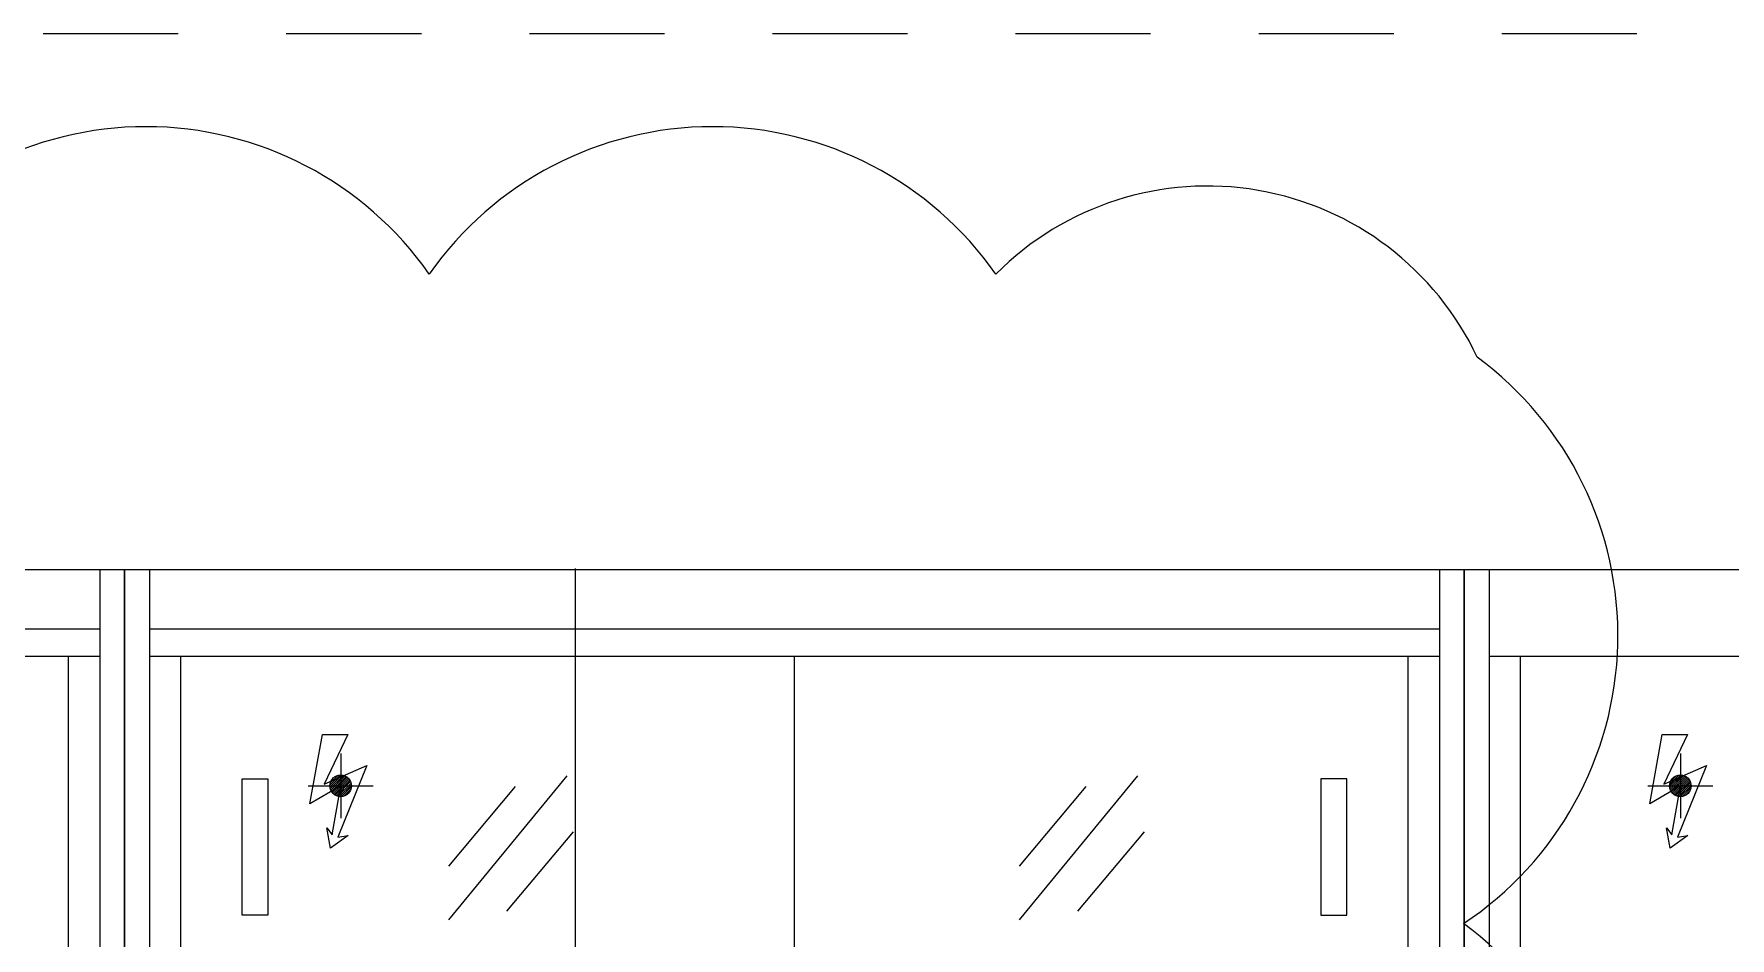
# Model space of a CAD drawing. Header units: metres. Extents: x 95 to 486, y 2972 to 3465.
# Drawn here: x 227.53 to 229.1, y 3398.017 to 3398.854 of the extents above; entities that cross this region are included whole.
import ezdxf

# ---------------------------------------------------------------- set-up
doc = ezdxf.new("R2010")
doc.units = ezdxf.units.M
doc.linetypes.add('HIDDEN2', pattern=[0.1875, 0.125, -0.0625])
for name, color, linetype in [('0_MUROS', 7, 'Continuous'), ('E_GONDOLAS', 1, 'Continuous'), ('IMS - ELECTRICITY', 10, 'Continuous'), ('IMS - EQUIPOS', 123, 'Continuous')]:
    doc.layers.add(name, color=color, linetype=linetype)

# ---------------------------------------------------------------- blocks, each defined once
blk = doc.blocks.new('IMS POWER')
at = {"layer": 'IMS - ELECTRICITY'}
h = blk.add_hatch(dxfattribs=at)
h.set_pattern_fill('ANSI31', color=256, scale=10, style=0)
h.set_pattern_definition([(45, (-147, 220), (-0.8838835, 0.8838835), [])])
edge = h.paths.add_edge_path()
edge.add_arc((0, 0), 10, 0, 360)
for p, q in [((0, 30), (0, -30)), ((-30, 0), (30, 0))]:
    blk.add_line(p, q, dxfattribs=at)
blk.add_lwpolyline([(-16.7, 47.6), (6.5, 47.6), (-15.3, 1.6), (24.2, 18.8), (-2.5, -47.4), (7, -46), (-9.4, -57.6), (-12.9, -39), (-8, -45.2), (0, 0), (-28.4, -16.7), (-16.7, 47.6)], dxfattribs=at)
blk.add_circle((0, 0), 10, dxfattribs=at)
blk = doc.blocks.new('NWL DRY HEAT PREMIUM 1240')
at = {"layer": 'IMS - EQUIPOS'}
for p, q in [((1240, 0), (0, 0)), ((0, 0), (0, -1008)), ((23, 0), (23, -423)), ((23, 0), (23, -80)), ((23, -80), (1217, -80)), ((52, -423), (52, -80))]:
    blk.add_line(p, q, dxfattribs=at)
blk.add_blockref('IMS POWER', (200, -200))
blk = doc.blocks.new('NWL DRY CAKE S O PREMIUM HOT 1240')
at = {"layer": 'IMS - EQUIPOS'}
for p, q in [((1240, 0), (0, 0)), ((0, 0), (0, -1008)), ((0, -1008), (0, 0)), ((23, 0), (23, -423)), ((23, 0), (23, -80)), ((1217, 0), (1217, -423)), ((1240, -1008), (1240, 0)), ((1240, -968), (1240, 0)), ((1217, -55), (23, -55)), ((23, -80), (1217, -80)), ((52, -423), (52, -80)), ((620, -398), (620, -80)), ((1188, -423), (1188, -80)), ((300.1, -324), (409.6, -190.8)), ((300.1, -274.3), (361.8, -200.7)), ((828.4, -324), (937.9, -190.8)), ((828.4, -274.3), (890.1, -200.7)), ((353.9, -316), (415.6, -242.5)), ((882.2, -316), (943.9, -242.5))]:
    blk.add_line(p, q, dxfattribs=at)
for points in [[(108.8, -193.4), (132.7, -193.4), (132.7, -319.6), (108.8, -319.6)], [(1131.2, -193.4), (1107.3, -193.4), (1107.3, -319.6), (1131.2, -319.6)]]:
    blk.add_lwpolyline(points, close=True, dxfattribs=at)
blk.add_blockref('IMS POWER', (200, -200))

msp = doc.modelspace()

# ---------------------------------------------------------------- linework, layer by layer
msp.add_lwpolyline([(225.6393, 3395.4139, 0.520567), (226.1637, 3395.4139, 0.520567), (226.6881, 3395.4139, 0.520567), (227.2125, 3395.4139, 0.520567), (227.7369, 3395.4139, 0.520567), (228.2613, 3395.4139, 0.520567), (228.7857, 3395.4139, 0.520567), (228.8025, 3395.9339, 0.520567), (228.8152, 3396.4582, 0.520567), (228.8279, 3396.9824, 0.520567), (228.8405, 3397.5067, 0.520567), (228.8532, 3398.0309, 0.520567), (228.8659, 3398.5552, 0.520567), (228.4203, 3398.6321, 0.520567), (227.8959, 3398.6321, 0.520567), (227.3715, 3398.6321, 0.520567), (226.8471, 3398.6321, 0.520567), (226.3227, 3398.6321, 0.520567), (225.7983, 3398.6321, 0.520567)], format="xyb")
at = {"layer": '0_MUROS', "color": 2, "linetype": 'HIDDEN2'}
msp.add_line((235.9886, 3398.8545), (216.4886, 3398.8545), dxfattribs=at)
at = {"layer": 'E_GONDOLAS'}
msp.add_line((228.0309, 3398.3596), (228.0309, 3397.3596), dxfattribs=at)

# ---------------------------------------------------------------- block references
at = {"xscale": 0.001, "yscale": 0.001, "zscale": 0.001}
for name, p in [('NWL DRY CAKE S O PREMIUM HOT 1240', (226.3739, 3398.3584)), ('NWL DRY CAKE S O PREMIUM HOT 1240', (227.6139, 3398.3584)), ('NWL DRY HEAT PREMIUM 1240', (228.8539, 3398.3584))]:
    msp.add_blockref(name, p, dxfattribs=at)

doc.saveas('drawing.dxf')
